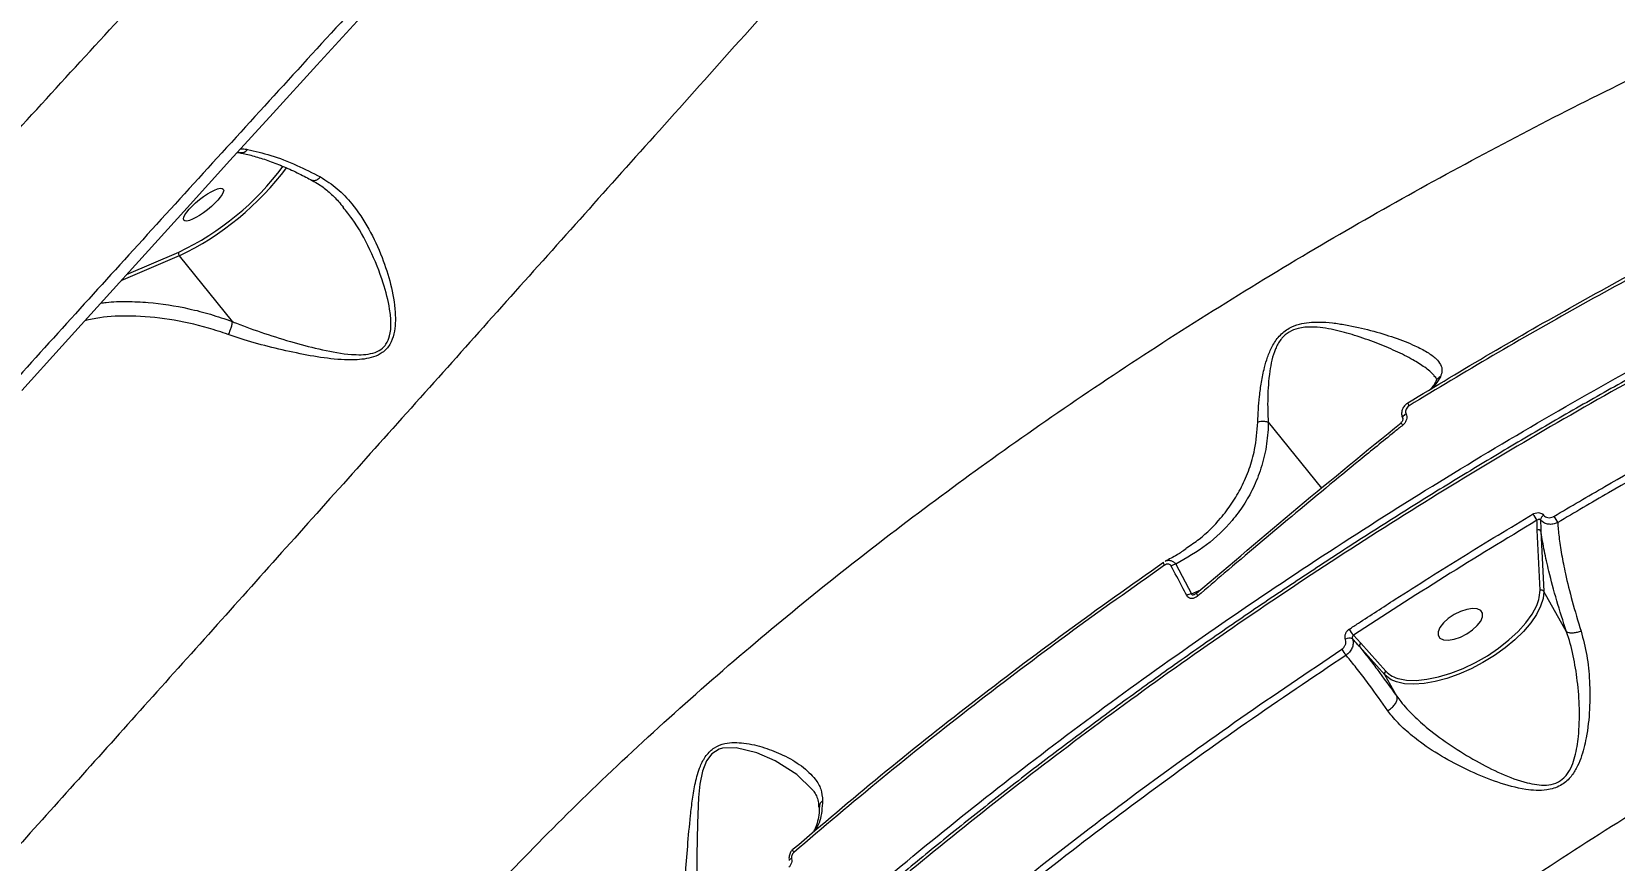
# Model space of a CAD drawing. Header units: millimetres. Extents: x -6523 to 7556, y -5559 to 6101.
# Drawn here: x -1789.3 to -1503.2, y 2899.7 to 3049.6 of the extents above; entities that cross this region are included whole.
import ezdxf

# ---------------------------------------------------------------- set-up
doc = ezdxf.new("R2010")
doc.units = ezdxf.units.MM
for name, color, linetype in [('DIKOM_ОБЪЕКТ', 7, 'Continuous'), ('DIKOM_РАЗМЕР_ЗОНА', 7, 'Continuous'), ('DIKOM_РАЗМЕР_ОБЪЕКТА', 7, 'Continuous')]:
    doc.layers.add(name, color=color, linetype=linetype)
doc.styles.add('style1', font='arial.ttf', dxfattribs={"width": 0.8})
doc.dimstyles.new('1-50', dxfattribs={"dimtxt": 300, "dimasz": 200, "dimexe": 100, "dimexo": 0, "dimgap": 100, "dimtad": 1, "dimtxsty": 'style1', "dimcen": 200, "dimclrd": 7, "dimclre": 7, "dimclrt": 7, "dimadec": 1, "dimazin": 2, "dimtfac": 1, "dimtmove": 0, "dimatfit": 2, "dimfxl": 0, "dimlwd": 25, "dimlwe": 18, "dimarcsym": 0})

# ---------------------------------------------------------------- blocks, each defined once
blk = doc.blocks.new('*D10')
at = {"layer": 'Defpoints', "color": 0, "transparency": 16777216}
for p in [(-1823.23, 4314.24), (3842.01, -3170.82), (6537.88, -3170.82)]:
    blk.add_point(p, dxfattribs=at)
at = {"layer": 'DIKOM_РАЗМЕР_ОБЪЕКТА', "color": 7, "lineweight": 18, "transparency": 16777216}
for p, q in [((-1823.23, 4314.24), (6637.88, 4314.24)), ((3842.01, -3170.82), (6637.88, -3170.82))]:
    blk.add_line(p, q, dxfattribs=at)
at = {"layer": 'DIKOM_РАЗМЕР_ОБЪЕКТА', "color": 7, "lineweight": 25, "transparency": 16777216}
blk.add_line((6537.88, 3914.24), (6537.88, -2770.82), dxfattribs=at)
at = {"layer": 'DIKOM_РАЗМЕР_ОБЪЕКТА', "color": 7, "transparency": 16777216}
for points in [[(6471.22, 3914.24), (6604.55, 3914.24), (6537.88, 4314.24)], [(6471.22, -2770.82), (6604.55, -2770.82), (6537.88, -3170.82)]]:
    blk.add_solid(points, dxfattribs=at)
at = {"layer": 'DIKOM_РАЗМЕР_ОБЪЕКТА', "color": 7, "transparency": 16777216, "insert": (6304.71, 207.11), "char_height": 300, "attachment_point": 5, "rotation": 90, "style": 'style1'}
blk.add_mtext('7500', dxfattribs=at)
blk = doc.blocks.new('*D13')
at = {"layer": 'Defpoints', "color": 0, "transparency": 16777216}
for p in [(-2358.18, 6101.03), (4341.71, -4605.15), (7455.88, -4605.15)]:
    blk.add_point(p, dxfattribs=at)
at = {"layer": 'DIKOM_РАЗМЕР_ЗОНА', "color": 7, "lineweight": 18, "transparency": 16777216}
for p, q in [((-2358.18, 6101.03), (7555.88, 6101.03)), ((4341.71, -4605.15), (7555.88, -4605.15))]:
    blk.add_line(p, q, dxfattribs=at)
at = {"layer": 'DIKOM_РАЗМЕР_ЗОНА', "color": 7, "lineweight": 25, "transparency": 16777216}
blk.add_line((7455.88, 5701.03), (7455.88, -4205.15), dxfattribs=at)
at = {"layer": 'DIKOM_РАЗМЕР_ЗОНА', "color": 7, "transparency": 16777216}
for points in [[(7389.22, 5701.03), (7522.55, 5701.03), (7455.88, 6101.03)], [(7389.22, -4205.15), (7522.55, -4205.15), (7455.88, -4605.15)]]:
    blk.add_solid(points, dxfattribs=at)
at = {"layer": 'DIKOM_РАЗМЕР_ЗОНА', "color": 7, "transparency": 16777216, "insert": (7222.71, 375.61), "char_height": 300, "attachment_point": 5, "rotation": 90, "style": 'style1'}
blk.add_mtext('10700', dxfattribs=at)

msp = doc.modelspace()

# ---------------------------------------------------------------- linework, layer by layer
at = {"layer": 'DIKOM_ОБЪЕКТ', "color": 7, "linetype": 'Continuous', "lineweight": 15}
for p, q in [((-1751.667, 3027.676), (-1751.709, 3027.683)), ((-1772.152, 3005.625), (-1762.704, 3009.695)), ((-1762.633, 3009.021), (-1773.197, 3004.471)), ((-1762.633, 3009.021), (-1753.084, 2997.16)), ((-1565.803, 2978.952), (-1556.185, 2967.005)), ((-1516.678, 2948.548), (-1517.172, 2959.445)), ((-1516.504, 2959.253), (-1516.01, 2948.355)), ((-1580.711, 2956.123), (-1580.599, 2956.201)), ((-1582.492, 2953.265), (-1579.682, 2947.917)), ((-1579.682, 2947.917), (-1577.994, 2948.645)), ((-1511.893, 2941.053), (-1516.01, 2948.355)), ((-1550.385, 2940.414), (-1549.055, 2938.967)), ((-1544.756, 2933.258), (-1549.259, 2938.316)), ((-1549.055, 2938.967), (-1544.552, 2933.908)), ((-1542.578, 2929.394), (-1544.756, 2933.258))]:
    msp.add_line(p, q, dxfattribs=at)
at = {"layer": 'DIKOM_ОБЪЕКТ', "color": 7, "linetype": 'Continuous', "lineweight": 15, "flags": 128}
for points in [[(-1791.095, 2984.645), (-1783.776, 2992.763), (-1776.347, 3000.988), (-1768.814, 3009.312), (-1761.183, 3017.729), (-1753.46, 3026.232), (-1745.652, 3034.813), (-1737.766, 3043.466), (-1729.808, 3052.183)], [(-1540.345, 2981.918), (-1540.41, 2982.036), (-1540.468, 2982.142), (-1540.515, 2982.235), (-1540.552, 2982.313), (-1540.577, 2982.372), (-1540.59, 2982.413), (-1540.59, 2982.433), (-1540.578, 2982.433)], [(-1540.886, 2980.425), (-1541.089, 2980.305), (-1541.263, 2980.173), (-1541.4, 2980.035), (-1541.49, 2979.901), (-1541.529, 2979.778), (-1541.514, 2979.672), (-1541.512, 2979.669)], [(-1584.538, 2953.074), (-1584.603, 2953.192), (-1584.658, 2953.3), (-1584.7, 2953.397), (-1584.729, 2953.48), (-1584.745, 2953.546), (-1584.747, 2953.596), (-1584.734, 2953.626), (-1584.708, 2953.637)], [(-1578.518, 2947.543), (-1578.602, 2947.657), (-1578.673, 2947.76), (-1578.728, 2947.849), (-1578.767, 2947.922), (-1578.788, 2947.976), (-1578.79, 2948.01), (-1578.784, 2948.018)], [(-1578.784, 2948.018), (-1578.774, 2948.022), (-1578.74, 2948.013)], [(-1516.01, 2948.355), (-1516.129, 2947.062), (-1516.568, 2945.661), (-1517.316, 2944.179), (-1518.358, 2942.652), (-1519.671, 2941.11), (-1521.227, 2939.588), (-1522.992, 2938.119), (-1524.927, 2936.734), (-1526.991, 2935.464), (-1529.139, 2934.336), (-1531.324, 2933.374), (-1533.499, 2932.6), (-1535.617, 2932.03), (-1537.631, 2931.677), (-1539.499, 2931.548), (-1541.179, 2931.646), (-1542.635, 2931.969), (-1543.579, 2932.364)], [(-1542.047, 2932.531), (-1540.826, 2932.316), (-1539.066, 2932.261), (-1537.113, 2932.451), (-1535.014, 2932.881), (-1532.82, 2933.541), (-1530.584, 2934.416), (-1528.36, 2935.483), (-1526.201, 2936.718), (-1524.161, 2938.09), (-1522.287, 2939.565), (-1520.626, 2941.11), (-1519.217, 2942.686), (-1518.094, 2944.255), (-1517.285, 2945.779), (-1516.892, 2946.884)], [(-1516.892, 2946.884), (-1516.809, 2947.221), (-1516.678, 2948.548)], [(-1534.139, 2939.62), (-1533.268, 2939.552), (-1532.22, 2939.716), (-1531.079, 2940.096), (-1529.937, 2940.664), (-1528.889, 2941.372), (-1528.017, 2942.164), (-1527.393, 2942.975), (-1527.067, 2943.74), (-1527.067, 2944.396), (-1527.391, 2944.891), (-1528.013, 2945.185), (-1528.884, 2945.253), (-1529.932, 2945.09), (-1531.073, 2944.709), (-1532.214, 2944.141), (-1533.263, 2943.433), (-1534.135, 2942.641), (-1534.759, 2941.83), (-1535.084, 2941.065), (-1535.085, 2940.408), (-1534.761, 2939.914), (-1534.139, 2939.62)], [(-1543.579, 2932.364), (-1543.836, 2932.51), (-1544.756, 2933.258)], [(-1648.246, 2912.534), (-1651.006, 2915.225), (-1654.94, 2917.703), (-1658.253, 2919.188), (-1661.948, 2920.087), (-1664.446, 2919.998), (-1665.038, 2919.819), (-1666.399, 2918.97), (-1667.352, 2917.691), (-1668.069, 2915.821), (-1668.538, 2913.468), (-1668.779, 2911.102), (-1668.984, 2906.434), (-1669.057, 2900.569), (-1669.062, 2895.167), (-1669.058, 2892.788), (-1669.057, 2892.785), (-1669.057, 2892.785)], [(-1651.573, 2901.131), (-1651.637, 2901.249), (-1651.687, 2901.36), (-1651.721, 2901.464), (-1651.739, 2901.556), (-1651.741, 2901.635), (-1651.726, 2901.699), (-1651.695, 2901.746), (-1651.648, 2901.775)], [(-1651.941, 2900.023), (-1652.088, 2899.968), (-1652.21, 2899.91), (-1652.303, 2899.852), (-1652.362, 2899.795), (-1652.387, 2899.741), (-1652.387, 2899.718)]]:
    msp.add_lwpolyline(points, dxfattribs=at)
at = {"layer": 'DIKOM_ОБЪЕКТ', "color": 7, "linetype": 'Continuous', "lineweight": 15}
for centre, radius, start, end in [((-1751.49, 3029.192), 1.526, 263.31926, 321.73314), ((-1784.291, 3055.123), 50.295, 295.41637, 323.5233), ((-1785.168, 3056.207), 52.291, 295.52822, 323.36848), ((-1762.206, 3009.407), 0.576, 149.93565, 222.06496), ((-1535.924, 2983.102), 7.278, 215.77571, 220.17479), ((-1504.988, 2969.551), 14.82, 209.10987, 214.30596), ((-1515.368, 2961.075), 1.25, 122.34742, 170.81896), ((-1498.346, 2970.783), 18.138, 209.2515, 213.40415), ((-1516.949, 2958.964), 0.53, 32.95099, 114.82616), ((-1582.205, 2951.269), 2.017, 98.17872, 124.26207), ((-1579.438, 2945.951), 1.982, 97.07711, 123.71984), ((-1516.456, 2948.065), 0.531, 33.01269, 114.76719), ((-1546.363, 2944.132), 5.478, 208.62246, 222.7482), ((-1551.131, 2938.627), 1.288, 65.32445, 123.48008), ((-1548.809, 2938.532), 0.499, 119.49752, 205.66541), ((-1547.712, 2940.525), 5.479, 208.83446, 222.63475), ((-1544.305, 2933.474), 0.499, 119.52012, 205.65237), ((-1540.881, 2937.616), 5.217, 225.28742, 257.08314)]:
    msp.add_arc(centre, radius, start, end, dxfattribs=at)
msp.add_ellipse((-1758.247, 3018.272), major_axis=(-3.571, -2.821), ratio=0.2569301, dxfattribs=at)
for points, knots in [([(-2029.461, 2760.208), (-2029.477, 2760.21), (-2029.691, 2760.226), (-2029.53, 2760.876), (-2028.906, 2762.24), (-2027.556, 2764.389), (-2025.58, 2767.211), (-2022.979, 2770.694), (-2019.782, 2774.806), (-2016.014, 2779.515), (-2011.657, 2784.85), (-2006.668, 2790.859), (-2001.032, 2797.561), (-1994.742, 2804.961), (-1987.866, 2812.98), (-1980.489, 2821.52), (-1972.636, 2830.553), (-1964.342, 2840.042), (-1955.548, 2850.052), (-1946.182, 2860.668), (-1936.237, 2871.894), (-1925.716, 2883.724), (-1914.738, 2896.028), (-1903.435, 2908.653), (-1891.839, 2921.569), (-1879.981, 2934.738), (-1867.771, 2948.266), (-1855.111, 2962.258), (-1842.005, 2976.709), (-1828.467, 2991.604), (-1814.649, 3006.775), (-1800.712, 3022.046), (-1786.683, 3037.388), (-1772.592, 3052.769), (-1758.333, 3068.306), (-1743.794, 3084.119), (-1728.993, 3100.191), (-1713.949, 3116.499), (-1698.834, 3132.857), (-1683.056, 3149.907), (-1666.634, 3167.622), (-1649.606, 3185.957), (-1632.516, 3204.326), (-1615.405, 3222.682), (-1598.317, 3240.976), (-1582.273, 3258.117), (-1567.278, 3274.105), (-1553.314, 3288.965), (-1539.56, 3303.574), (-1525.913, 3318.039), (-1512.403, 3332.329), (-1499.057, 3346.412), (-1486.033, 3360.124), (-1473.483, 3373.301), (-1461.418, 3385.935), (-1449.839, 3398.025), (-1438.646, 3409.677), (-1427.758, 3420.974), (-1417.208, 3431.88), (-1407.025, 3442.367), (-1397.328, 3452.308), (-1388.222, 3461.599), (-1379.708, 3470.239), (-1371.78, 3478.237), (-1364.374, 3485.655), (-1357.442, 3492.545), (-1351.016, 3498.87), (-1345.12, 3504.603), (-1339.826, 3509.673), (-1335.188, 3514.027), (-1331.198, 3517.675), (-1327.839, 3520.64), (-1325.081, 3522.948), (-1322.899, 3524.624), (-1321.38, 3525.575), (-1320.561, 3525.914), (-1320.467, 3525.697), (-1320.443, 3525.641)], [0, 0, 0, 0, 0.0010255, 0.0142645, 0.0278834, 0.0415148, 0.0551464, 0.0687653, 0.0820246, 0.0952954, 0.1085662, 0.1218254, 0.1354712, 0.1491295, 0.1627878, 0.1764335, 0.189694, 0.202966, 0.2162378, 0.2294983, 0.2431444, 0.2568029, 0.2704616, 0.2841076, 0.2973508, 0.3106056, 0.3238602, 0.3371034, 0.3507303, 0.3643696, 0.3780089, 0.3916357, 0.4048802, 0.4181361, 0.4313919, 0.4446363, 0.4582653, 0.4719068, 0.4855483, 0.4991774, 0.5144981, 0.5298275, 0.5451481, 0.5607997, 0.5764606, 0.5921121, 0.6053739, 0.6186471, 0.6319203, 0.645182, 0.6588291, 0.6724888, 0.6861485, 0.6997956, 0.7130346, 0.7262851, 0.7395355, 0.7527745, 0.7663967, 0.7800314, 0.7936661, 0.8072883, 0.820549, 0.8338212, 0.8470934, 0.8603541, 0.874002, 0.8876624, 0.9013228, 0.9149708, 0.9282269, 0.9414946, 0.9547622, 0.9680182, 0.9816615, 0.9953172, 1, 1, 1, 1]), ([(-1319.981, 3475.163), (-1319.296, 3476.228), (-1317.924, 3478.359), (-1316.964, 3480.321), (-1316.683, 3481.493), (-1317.004, 3481.961), (-1317.894, 3481.812), (-1319.378, 3481.029), (-1321.479, 3479.584), (-1324.207, 3477.465), (-1327.533, 3474.693), (-1331.414, 3471.307), (-1335.828, 3467.329), (-1340.744, 3462.79), (-1346.196, 3457.662), (-1352.233, 3451.897), (-1358.867, 3445.479), (-1366.102, 3438.402), (-1373.858, 3430.746), (-1382.038, 3422.606), (-1390.614, 3414.012), (-1399.554, 3404.997), (-1408.926, 3395.495), (-1418.807, 3385.426), (-1429.198, 3374.787), (-1440.096, 3363.582), (-1451.377, 3351.936), (-1462.916, 3339.98), (-1474.686, 3327.74), (-1486.659, 3315.25), (-1498.916, 3302.425), (-1511.553, 3289.162), (-1524.563, 3275.469), (-1537.933, 3261.359), (-1551.509, 3246.993), (-1565.826, 3231.804), (-1580.885, 3215.784), (-1596.674, 3198.94), (-1612.705, 3181.795), (-1628.941, 3164.38), (-1645.347, 3146.739), (-1660.925, 3129.941), (-1675.64, 3114.036), (-1689.477, 3099.046), (-1703.247, 3084.093), (-1717.057, 3069.065), (-1730.88, 3053.985), (-1744.694, 3038.879), (-1758.337, 3023.924), (-1771.653, 3009.289), (-1784.628, 2994.992), (-1797.252, 2981.046), (-1809.625, 2967.34), (-1821.838, 2953.774), (-1833.862, 2940.377), (-1845.67, 2927.178), (-1857.124, 2914.332), (-1868.1, 2901.978), (-1878.591, 2890.126), (-1888.596, 2878.777), (-1898.193, 2867.845), (-1907.449, 2857.251), (-1916.333, 2847.029), (-1924.819, 2837.208), (-1932.807, 2827.905), (-1940.205, 2819.224), (-1947.017, 2811.164), (-1953.253, 2803.716), (-1958.968, 2796.815), (-1964.199, 2790.416), (-1968.916, 2784.55), (-1973.097, 2779.243), (-1976.691, 2774.56), (-1979.659, 2770.55), (-1982.014, 2767.205), (-1983.772, 2764.504), (-1984.956, 2762.419), (-1985.566, 2760.942), (-1985.578, 2760.102), (-1984.982, 2759.91), (-1983.789, 2760.364), (-1982.204, 2761.34), (-1980.478, 2762.568), (-1979.297, 2763.486), (-1978.707, 2763.945)], [0, 0, 0, 0, 0.0144651, 0.0289647, 0.0408965, 0.0528384, 0.0647801, 0.0767114, 0.0889895, 0.101279, 0.1135686, 0.1258468, 0.1377794, 0.1497223, 0.1616651, 0.1735976, 0.1858779, 0.1981695, 0.2104611, 0.2227414, 0.2346549, 0.2465787, 0.2585025, 0.2704161, 0.2826744, 0.2949438, 0.3072133, 0.3194716, 0.3314056, 0.34335, 0.3552943, 0.3672283, 0.379509, 0.391801, 0.4040931, 0.4163737, 0.4301595, 0.4439534, 0.4577392, 0.4718227, 0.4859147, 0.4999982, 0.5119157, 0.5238436, 0.5357714, 0.547689, 0.5599529, 0.5722281, 0.5845031, 0.596767, 0.6086844, 0.6206121, 0.6325398, 0.6444571, 0.6567197, 0.6689934, 0.6812672, 0.6935298, 0.7054627, 0.7174058, 0.729349, 0.7412819, 0.7535612, 0.7658519, 0.7781425, 0.7904218, 0.802353, 0.8142946, 0.8262362, 0.8381674, 0.8504463, 0.8627365, 0.8750267, 0.8873057, 0.8992219, 0.9111486, 0.9230751, 0.9349913, 0.9472528, 0.9595253, 0.9717982, 0.9840602, 0.9920273, 1, 1, 1, 1]), ([(-1558.8, 3454.496), (-1560.162, 3453.097), (-1563.595, 3449.572), (-1569.243, 3443.754), (-1575.701, 3437.086), (-1582.28, 3430.278), (-1588.979, 3423.329), (-1595.816, 3416.223), (-1602.766, 3408.983), (-1609.834, 3401.606), (-1616.989, 3394.122), (-1624.237, 3386.527), (-1631.576, 3378.823), (-1639.036, 3370.978), (-1646.601, 3363.008), (-1654.255, 3354.931), (-1661.981, 3346.765), (-1669.759, 3338.53), (-1677.572, 3330.245), (-1685.405, 3321.926), (-1693.274, 3313.554), (-1701.202, 3305.107), (-1709.2, 3296.574), (-1717.25, 3287.972), (-1725.336, 3279.318), (-1733.442, 3270.631), (-1741.565, 3261.912), (-1749.702, 3253.166), (-1757.852, 3244.393), (-1765.989, 3235.621), (-1774.096, 3226.869), (-1782.195, 3218.115), (-1790.291, 3209.349), (-1798.381, 3200.579), (-1806.434, 3191.835), (-1814.453, 3183.116), (-1822.436, 3174.424), (-1830.383, 3165.757), (-1838.294, 3157.117), (-1846.169, 3148.503), (-1853.996, 3139.928), (-1861.761, 3131.409), (-1869.442, 3122.968), (-1877.031, 3114.615), (-1884.522, 3106.356), (-1891.918, 3098.188), (-1899.222, 3090.108), (-1906.435, 3082.115), (-1913.559, 3074.206), (-1920.596, 3066.379), (-1927.55, 3058.631), (-1934.374, 3051.011), (-1941.062, 3043.528), (-1947.614, 3036.182), (-1954.063, 3028.936), (-1960.403, 3021.795), (-1966.615, 3014.783), (-1972.441, 3008.191), (-1976.121, 3004.015), (-1977.832, 3002.072)], [0, 0, 0, 0, 0.0117191, 0.0295367, 0.0472441, 0.0647982, 0.0825144, 0.1002107, 0.1179065, 0.1356168, 0.1533719, 0.1709246, 0.1885782, 0.2063073, 0.2240863, 0.2418891, 0.2596855, 0.2774429, 0.2951346, 0.3127348, 0.3302268, 0.347812, 0.3654954, 0.3831734, 0.4008622, 0.4185808, 0.4362288, 0.4539005, 0.4716208, 0.4893056, 0.5068769, 0.5244236, 0.5421108, 0.5597635, 0.5773949, 0.5950183, 0.6126468, 0.6302897, 0.64796, 0.665671, 0.6834347, 0.7011789, 0.7189037, 0.7365698, 0.7541962, 0.7718012, 0.7894035, 0.8070188, 0.8246623, 0.8423531, 0.8601097, 0.8779526, 0.8955448, 0.9131993, 0.9309441, 0.9487536, 0.966602, 0.9844629, 1, 1, 1, 1]), ([(-1477.642, 3441.791), (-1481.382, 3437.972), (-1488.867, 3430.331), (-1500.587, 3418.305), (-1512.641, 3405.896), (-1525.16, 3392.961), (-1538.131, 3379.513), (-1551.544, 3365.56), (-1565.244, 3351.261), (-1579.073, 3336.782), (-1593, 3322.154), (-1606.997, 3307.408), (-1621.169, 3292.433), (-1635.626, 3277.112), (-1650.352, 3261.459), (-1665.327, 3245.493), (-1680.381, 3229.396), (-1695.343, 3213.349), (-1710.19, 3197.379), (-1724.9, 3181.511), (-1739.58, 3165.628), (-1754.344, 3149.611), (-1769.166, 3133.481), (-1784.021, 3117.267), (-1798.738, 3101.156), (-1813.144, 3085.338), (-1827.22, 3069.835), (-1840.956, 3054.661), (-1854.465, 3039.694), (-1867.848, 3024.82), (-1881.075, 3010.073), (-1894.118, 2995.483), (-1906.826, 2981.221), (-1919.855, 2966.548), (-1933.093, 2951.579), (-1946.484, 2936.376), (-1954.913, 2926.75), (-1959.126, 2921.938)], [0, 0, 0, 0, 0.0277156, 0.0554554, 0.0831952, 0.110911, 0.139432, 0.167979, 0.1965262, 0.2250472, 0.2527589, 0.2804948, 0.3082303, 0.3359422, 0.3644571, 0.3929981, 0.4215388, 0.4500536, 0.4777909, 0.5055521, 0.5333136, 0.5610508, 0.5895954, 0.618166, 0.6467368, 0.6752814, 0.70299, 0.7307224, 0.7584546, 0.7861633, 0.8146751, 0.843213, 0.8717511, 0.900263, 0.9335019, 0.9667612, 1, 1, 1, 1]), ([(-1539.432, 3182.978), (-1543.532, 3178.484), (-1551.733, 3169.497), (-1564.287, 3155.689), (-1577.002, 3141.669), (-1590.316, 3126.95), (-1604.167, 3111.6), (-1618.519, 3095.659), (-1633.017, 3079.524), (-1647.615, 3063.248), (-1662.268, 3046.89), (-1676.502, 3030.982), (-1690.28, 3015.574), (-1703.578, 3000.697), (-1716.767, 2985.944), (-1729.794, 2971.374), (-1742.613, 2957.045), (-1755.207, 2942.977), (-1767.514, 2929.241), (-1779.535, 2915.837), (-1791.071, 2902.984), (-1801.851, 2890.981), (-1811.824, 2879.881), (-1821.001, 2869.663), (-1829.65, 2860.028), (-1837.715, 2851.031), (-1845.153, 2842.712), (-1851.762, 2835.294), (-1857.553, 2828.759), (-1862.553, 2823.076), (-1866.883, 2818.105), (-1870.482, 2813.906), (-1873.395, 2810.433), (-1874.671, 2808.824), (-1875.309, 2808.019)], [0, 0, 0, 0, 0.0283335, 0.056667, 0.0852827, 0.1138982, 0.1455323, 0.1771905, 0.208824, 0.2413901, 0.273983, 0.3065487, 0.3371872, 0.3678491, 0.3984873, 0.4300097, 0.461558, 0.4930802, 0.525743, 0.5584055, 0.5915374, 0.6246692, 0.6557871, 0.6869295, 0.7180479, 0.7500731, 0.7821241, 0.8141496, 0.8447049, 0.8752823, 0.9058377, 0.9372172, 0.9686204, 1, 1, 1, 1]), ([(-1124.353, 3075.64), (-1125.253, 3075.861), (-1128.437, 3076.644), (-1134.126, 3077.784), (-1141.396, 3079.058), (-1148.858, 3080.118), (-1156.478, 3080.976), (-1164.264, 3081.631), (-1172.215, 3082.083), (-1180.334, 3082.333), (-1188.624, 3082.383), (-1197.087, 3082.231), (-1205.724, 3081.878), (-1214.539, 3081.323), (-1223.536, 3080.566), (-1232.707, 3079.607), (-1242.019, 3078.45), (-1251.436, 3077.099), (-1260.931, 3075.557), (-1270.502, 3073.825), (-1280.152, 3071.903), (-1289.883, 3069.791), (-1299.7, 3067.489), (-1309.604, 3064.997), (-1319.598, 3062.312), (-1329.685, 3059.436), (-1339.869, 3056.366), (-1350.148, 3053.102), (-1360.495, 3049.653), (-1370.867, 3046.033), (-1381.228, 3042.254), (-1391.566, 3038.321), (-1401.885, 3034.233), (-1412.191, 3029.987), (-1422.486, 3025.584), (-1432.774, 3021.022), (-1443.056, 3016.3), (-1453.337, 3011.416), (-1463.619, 3006.369), (-1473.905, 3001.157), (-1484.173, 2995.792), (-1494.379, 2990.294), (-1504.485, 2984.684), (-1514.481, 2978.969), (-1524.373, 2973.145), (-1534.164, 2967.211), (-1543.854, 2961.168), (-1553.442, 2955.016), (-1562.93, 2948.755), (-1572.315, 2942.384), (-1581.599, 2935.904), (-1590.78, 2929.315), (-1599.85, 2922.623), (-1608.782, 2915.848), (-1617.549, 2909.01), (-1626.133, 2902.122), (-1634.532, 2895.187), (-1642.747, 2888.204), (-1650.778, 2881.173), (-1658.626, 2874.094), (-1666.291, 2866.968), (-1673.771, 2859.794), (-1681.067, 2852.573), (-1688.179, 2845.304), (-1695.102, 2837.993), (-1701.82, 2830.654), (-1708.312, 2823.313), (-1714.56, 2815.986), (-1720.561, 2808.679), (-1726.317, 2801.391), (-1731.826, 2794.123), (-1737.091, 2786.873), (-1742.11, 2779.642), (-1746.884, 2772.431), (-1751.412, 2765.24), (-1755.695, 2758.067), (-1759.722, 2750.918), (-1763.175, 2744.455), (-1765.167, 2740.402), (-1766.002, 2738.703)], [0, 0, 0, 0, 0.0052363, 0.0185062, 0.0317826, 0.0449891, 0.0581356, 0.0712368, 0.0843073, 0.0973621, 0.1104157, 0.1234801, 0.1365682, 0.1496946, 0.1628741, 0.1761215, 0.1894001, 0.2026256, 0.2157851, 0.228894, 0.2419673, 0.2550197, 0.2680664, 0.2811206, 0.2941939, 0.307301, 0.3204568, 0.3336763, 0.3469502, 0.3601995, 0.3733731, 0.3864919, 0.3995705, 0.412624, 0.4256673, 0.4387154, 0.4517783, 0.4648707, 0.4780075, 0.4912036, 0.5044676, 0.5177231, 0.5308932, 0.5440216, 0.5571192, 0.5701964, 0.583264, 0.5963326, 0.6094102, 0.6225066, 0.6356323, 0.648798, 0.6620138, 0.6752413, 0.6884296, 0.7015735, 0.7146838, 0.7277709, 0.7408454, 0.7539179, 0.7669975, 0.7800924, 0.7932134, 0.806371, 0.8195755, 0.8328118, 0.8460216, 0.8591822, 0.8723065, 0.8854051, 0.8984883, 0.9115663, 0.9246494, 0.937745, 0.9508633, 0.9640149, 0.9772098, 0.990448, 1, 1, 1, 1]), ([(-1123.883, 3075.305), (-1126.617, 3075.923), (-1133.983, 3077.586), (-1146.695, 3079.633), (-1162.173, 3081.238), (-1178.577, 3082.024), (-1195.872, 3081.97), (-1214.024, 3081.05), (-1232.632, 3079.287), (-1251.62, 3076.705), (-1270.909, 3073.349), (-1290.811, 3069.162), (-1311.284, 3064.126), (-1332.268, 3058.235), (-1353.302, 3051.62), (-1374.312, 3044.321), (-1395.226, 3036.391), (-1416.387, 3027.702), (-1437.728, 3018.251), (-1459.179, 3008.053), (-1480.02, 2997.458), (-1500.194, 2986.541), (-1519.665, 2975.377), (-1538.993, 2963.655), (-1558.11, 2951.388), (-1576.948, 2938.607), (-1595.345, 2925.41), (-1613.234, 2911.833), (-1630.558, 2897.915), (-1647.366, 2883.607), (-1663.574, 2868.944), (-1679.112, 2853.968), (-1693.636, 2839.009), (-1707.122, 2824.119), (-1719.565, 2809.346), (-1731.169, 2794.448), (-1741.86, 2779.473), (-1751.555, 2764.477), (-1759.615, 2750.655), (-1764.026, 2741.932), (-1765.977, 2738.075)], [0, 0, 0, 0, 0.01565149, 0.04216745, 0.06870383, 0.09521979, 0.12250599, 0.14981435, 0.17710056, 0.20361651, 0.23015288, 0.25666892, 0.2839551, 0.31126347, 0.33854965, 0.36506564, 0.39160203, 0.41811795, 0.44540407, 0.47271249, 0.49999873, 0.52556005, 0.55113959, 0.57670085, 0.60294945, 0.62921792, 0.65546669, 0.68198269, 0.7085191, 0.73503516, 0.76232143, 0.78962984, 0.81691613, 0.84343216, 0.8699686, 0.89648453, 0.92377086, 0.95107927, 0.97836552, 1, 1, 1, 1]), ([(-1786.74, 2710.037), (-1787.213, 2712.625), (-1788.263, 2718.374), (-1788.869, 2728.108), (-1788.643, 2739.166), (-1787.309, 2751.01), (-1784.888, 2763.342), (-1781.324, 2776.144), (-1776.6, 2789.378), (-1770.874, 2802.607), (-1764.225, 2815.772), (-1756.748, 2828.815), (-1748.246, 2842.094), (-1738.698, 2855.568), (-1728.11, 2869.194), (-1716.466, 2882.964), (-1703.759, 2896.825), (-1689.937, 2910.796), (-1675.18, 2924.663), (-1659.85, 2938.098), (-1644.123, 2951.011), (-1628.109, 2963.38), (-1611.369, 2975.562), (-1593.935, 2987.509), (-1575.855, 2999.178), (-1557.639, 3010.25), (-1539.367, 3020.714), (-1521.111, 3030.569), (-1502.472, 3040.046), (-1483.497, 3049.085), (-1464.241, 3057.702), (-1451.365, 3062.963), (-1444.929, 3065.593)], [0, 0, 0, 0, 0.0249861, 0.0554879, 0.0892072, 0.1229523, 0.156671, 0.1913838, 0.2261253, 0.2608375, 0.2934958, 0.3261787, 0.3588365, 0.392437, 0.4260647, 0.4596651, 0.4944807, 0.5292964, 0.5646123, 0.5999279, 0.6330972, 0.6662926, 0.6994622, 0.7335984, 0.7677621, 0.8018986, 0.8344682, 0.867061, 0.8996307, 0.9330788, 0.9665518, 1, 1, 1, 1]), ([(-1786.759, 2644.055), (-1787.054, 2645.89), (-1787.951, 2651.48), (-1788.169, 2661.405), (-1787.446, 2673.778), (-1785.462, 2686.653), (-1782.314, 2699.949), (-1777.998, 2713.613), (-1772.537, 2727.579), (-1765.936, 2741.808), (-1758.185, 2756.28), (-1749.318, 2770.966), (-1739.373, 2785.82), (-1728.398, 2800.771), (-1716.443, 2815.75), (-1703.536, 2830.71), (-1689.68, 2845.627), (-1674.917, 2860.475), (-1659.299, 2875.211), (-1642.903, 2889.764), (-1625.801, 2904.067), (-1608.043, 2918.073), (-1589.645, 2931.752), (-1570.649, 2945.089), (-1551.12, 2958.044), (-1531.15, 2970.558), (-1510.831, 2982.573), (-1491.184, 2993.509), (-1472.273, 3003.439), (-1454.15, 3012.441), (-1435.884, 3021.004), (-1417.557, 3029.089), (-1399.335, 3036.626), (-1381.262, 3043.597), (-1365.225, 3049.373), (-1355.22, 3052.694), (-1351.143, 3054.047)], [0, 0, 0, 0, 0.015189, 0.04629209, 0.07739534, 0.10859648, 0.13984761, 0.17109869, 0.20229995, 0.23340298, 0.26450578, 0.29570661, 0.32695741, 0.35820803, 0.38940887, 0.42051169, 0.45161472, 0.48281582, 0.51406679, 0.54531775, 0.57651864, 0.60762179, 0.63872484, 0.66992576, 0.70117676, 0.73242771, 0.76362877, 0.79473176, 0.82147836, 0.84836708, 0.87528754, 0.90220785, 0.92909657, 0.95547734, 0.98185811, 1, 1, 1, 1]), ([(-1752.09, 3027.731), (-1752.009, 3027.726), (-1751.879, 3027.718), (-1751.756, 3027.689), (-1751.711, 3027.679)], [0, 0, 0, 0, 0.6346702, 1, 1, 1, 1]), ([(-1751.679, 3027.631), (-1751.481, 3027.599), (-1750.577, 3027.453), (-1748.788, 3026.972), (-1746.327, 3026.181), (-1743.702, 3025.143), (-1741.123, 3023.983), (-1739.383, 3023.07), (-1738.596, 3022.656)], [0, 0, 0, 0, 0.0540385, 0.2470235, 0.4418675, 0.6384026, 0.8362352, 1, 1, 1, 1]), ([(-1751.5, 3028.381), (-1751.383, 3028.379), (-1750.986, 3028.373), (-1750.578, 3028.299), (-1750.291, 3028.247)], [0, 0, 0, 0, 0.2951485, 1, 1, 1, 1]), ([(-1750.291, 3028.247), (-1748.91, 3027.934), (-1746.119, 3027.303), (-1741.655, 3025.585), (-1738.554, 3024.013), (-1737.126, 3023.288)], [0, 0, 0, 0, 0.3460021, 0.6987447, 1, 1, 1, 1]), ([(-1737.126, 3023.288), (-1736.084, 3022.625), (-1733.998, 3021.298), (-1731.045, 3018.125), (-1728.258, 3013.968), (-1725.98, 3008.996), (-1724.313, 3003.916), (-1723.606, 2999.872), (-1723.531, 2996.838), (-1723.77, 2994.854), (-1724.456, 2992.941), (-1725.795, 2991.48), (-1727.475, 2990.695), (-1729.181, 2990.324), (-1731.95, 2990.128), (-1735.855, 2990.406), (-1740.881, 2991.3), (-1745.943, 2992.428), (-1750.308, 2993.629), (-1752.85, 2994.483), (-1753.81, 2994.806)], [0, 0, 0, 0, 0.0640652, 0.1282385, 0.2170712, 0.3060319, 0.3833456, 0.4604825, 0.4901585, 0.5197414, 0.5505461, 0.5816409, 0.6087113, 0.6342438, 0.6598508, 0.7316555, 0.8037011, 0.8790131, 0.9542793, 1, 1, 1, 1]), ([(-1738.615, 3022.66), (-1738.176, 3022.418), (-1737.099, 3021.822), (-1735.51, 3020.533), (-1734.06, 3019.149), (-1733.258, 3018.138), (-1732.97, 3017.776)], [0, 0, 0, 0, 0.2066965, 0.5078929, 0.8239371, 1, 1, 1, 1]), ([(-1738.563, 3022.72), (-1738.514, 3022.691), (-1738.355, 3022.598), (-1737.986, 3022.658), (-1737.568, 3022.872), (-1737.28, 3023.121), (-1737.154, 3023.258), (-1737.126, 3023.288)], [0, 0, 0, 0, 0.1332068, 0.4333903, 0.7335738, 0.9418466, 1, 1, 1, 1]), ([(-1753.081, 2997.152), (-1753.079, 2997.152), (-1752.815, 2997.044), (-1750.92, 2996.284), (-1747.214, 2994.948), (-1741.989, 2993.326), (-1736.73, 2991.969), (-1732.668, 2991.221), (-1729.754, 2991.111), (-1728.034, 2991.269), (-1726.507, 2991.786), (-1725.649, 2992.514), (-1724.998, 2993.395), (-1724.453, 2994.739), (-1724.305, 2996.924), (-1724.645, 3000.158), (-1725.817, 3004.684), (-1728.088, 3010.233), (-1730.591, 3014.819), (-1732.458, 3017.091), (-1733.002, 3017.754)], [0, 0, 0, 0, 0.0000682, 0.015384, 0.1096587, 0.2059695, 0.2965349, 0.3888602, 0.4194853, 0.450652, 0.4811362, 0.5062119, 0.5114578, 0.5415437, 0.5836451, 0.627695, 0.7144216, 0.8312244, 0.9507696, 1, 1, 1, 1]), ([(-1540.578, 2982.433), (-1535.589, 2985.445), (-1525.611, 2991.468), (-1510.361, 3000.166), (-1494.936, 3008.629), (-1484.517, 3014.011), (-1479.307, 3016.703)], [0, 0, 0, 0, 0.2491215, 0.4982422, 0.7491206, 1, 1, 1, 1]), ([(-1478.982, 3016.248), (-1484.163, 3013.571), (-1494.526, 3008.217), (-1509.939, 2999.763), (-1525.249, 2991.032), (-1535.313, 2984.956), (-1540.345, 2981.918)], [0, 0, 0, 0, 0.2491202, 0.4982422, 0.7491221, 1, 1, 1, 1]), ([(-1165.705, 3013.924), (-1170.641, 3014.136), (-1180.517, 3014.562), (-1196.137, 3014.253), (-1212.444, 3013.244), (-1229.475, 3011.437), (-1247.168, 3008.838), (-1265.14, 3005.498), (-1283.319, 3001.448), (-1301.636, 2996.731), (-1320.388, 2991.271), (-1339.527, 2985.054), (-1358.995, 2978.084), (-1378.367, 2970.511), (-1397.581, 2962.377), (-1416.575, 2953.731), (-1435.656, 2944.434), (-1454.757, 2934.491), (-1473.812, 2923.921), (-1492.414, 2912.95), (-1510.507, 2901.624), (-1528.051, 2889.995), (-1545.321, 2877.88), (-1562.243, 2865.3), (-1578.75, 2852.289), (-1594.492, 2839.119), (-1609.432, 2825.839), (-1623.552, 2812.497), (-1637.067, 2798.886), (-1649.903, 2785.044), (-1662.004, 2771.012), (-1672.308, 2758.071), (-1681.08, 2746.252), (-1685.907, 2739.141), (-1688.322, 2735.582)], [0, 0, 0, 0, 0.03117845, 0.06238094, 0.09355934, 0.12564419, 0.15775516, 0.18983996, 0.22102022, 0.25222433, 0.2834046, 0.31548978, 0.34760094, 0.3796861, 0.41088899, 0.44211592, 0.47331884, 0.50542571, 0.53755851, 0.5696654, 0.60091961, 0.63219793, 0.66345211, 0.69560995, 0.72779404, 0.75995185, 0.79128419, 0.82264055, 0.85397301, 0.886209, 0.91847094, 0.95070734, 0.9753305, 1, 1, 1, 1]), ([(-1514.172, 2961.919), (-1511.101, 2963.724), (-1502.119, 2969.003), (-1487.036, 2977.462), (-1468.826, 2987.155), (-1450.396, 2996.463), (-1437.979, 3002.285), (-1431.77, 3005.196)], [0, 0, 0, 0, 0.1144544, 0.3347647, 0.5550752, 0.777538, 1, 1, 1, 1]), ([(-1431.272, 3003.975), (-1437.407, 3001.099), (-1449.677, 2995.347), (-1468.007, 2986.098), (-1486.238, 2976.401), (-1501.405, 2967.898), (-1510.425, 2962.598), (-1513.488, 2960.797)], [0, 0, 0, 0, 0.22031013, 0.44062145, 0.66308253, 0.88554452, 1, 1, 1, 1]), ([(-1753.81, 2994.806), (-1754.994, 2995.203), (-1758.551, 2996.395), (-1764.504, 2997.7), (-1771.083, 2998.239), (-1776.193, 2998.068), (-1778.8, 2997.489), (-1779.683, 2997.293)], [0, 0, 0, 0, 0.1295167, 0.3891347, 0.6551538, 0.8832785, 1, 1, 1, 1]), ([(-1776.804, 3000.482), (-1776.48, 3000.526), (-1774.976, 3000.732), (-1772.128, 3000.794), (-1767.196, 3000.605), (-1762.104, 2999.804), (-1756.995, 2998.502), (-1754.387, 2997.607), (-1753.084, 2997.16)], [0, 0, 0, 0, 0.0456087, 0.2116411, 0.3776682, 0.6846085, 0.8423062, 1, 1, 1, 1]), ([(-1753.081, 2997.152), (-1753.092, 2996.973), (-1753.116, 2996.615), (-1753.282, 2995.968), (-1753.503, 2995.383), (-1753.692, 2995.005), (-1753.79, 2994.841), (-1753.81, 2994.806)], [0, 0, 0, 0, 0.2525649, 0.5050384, 0.7575456, 0.9487236, 1, 1, 1, 1]), ([(-1753.084, 2997.16), (-1753.083, 2997.159), (-1753.082, 2997.157), (-1753.081, 2997.154), (-1753.081, 2997.153), (-1753.081, 2997.152)], [0, 0, 0, 0, 0.4606094, 0.826438, 1, 1, 1, 1]), ([(-1567.706, 2978.957), (-1567.629, 2980.468), (-1567.513, 2982.759), (-1567.06, 2986.149), (-1566.581, 2988.548), (-1565.948, 2990.734), (-1565.137, 2992.684), (-1563.902, 2994.571), (-1562.14, 2995.985), (-1560.228, 2996.706), (-1558.411, 2997.006), (-1556.398, 2997.075), (-1554.185, 2996.922), (-1551, 2996.441), (-1547.162, 2995.557), (-1542.903, 2994.253), (-1539.506, 2992.923), (-1537.004, 2991.631), (-1535.454, 2990.5), (-1534.578, 2989.369), (-1534.283, 2988.304), (-1534.565, 2987.532), (-1534.697, 2987.171)], [0, 0, 0, 0, 0.0867815, 0.1315363, 0.1762549, 0.2078822, 0.240073, 0.2737005, 0.3076373, 0.3372205, 0.3648038, 0.3930665, 0.4333495, 0.4736754, 0.556365, 0.6423815, 0.7300151, 0.7923673, 0.8559819, 0.9051979, 0.9556704, 1, 1, 1, 1]), ([(-1535.707, 2987.166), (-1535.769, 2987.259), (-1536.155, 2987.846), (-1537.473, 2988.871), (-1539.75, 2990.319), (-1542.707, 2991.815), (-1546.25, 2993.314), (-1550.023, 2994.61), (-1553.893, 2995.731), (-1557.358, 2996.239), (-1560.158, 2996.06), (-1562.052, 2995.339), (-1563.034, 2994.495), (-1563.877, 2993.452), (-1564.585, 2992.126), (-1565.184, 2990.164), (-1565.708, 2987.159), (-1565.972, 2983.308), (-1565.884, 2980.337), (-1565.81, 2978.959), (-1565.81, 2978.958)], [0, 0, 0, 0, 0.0139531, 0.0874944, 0.1611311, 0.2491187, 0.3374487, 0.4255605, 0.5042793, 0.5825857, 0.6278022, 0.6583721, 0.6886961, 0.6935998, 0.7289456, 0.7678203, 0.8068376, 0.9032983, 0.9999219, 1, 1, 1, 1]), ([(-1534.697, 2987.171), (-1534.957, 2986.688), (-1535.418, 2985.83), (-1536.116, 2985.196), (-1536.42, 2984.919)], [0, 0, 0, 0, 0.5640303, 1, 1, 1, 1]), ([(-1535.677, 2987.177), (-1535.662, 2987.162), (-1535.493, 2986.986), (-1535.427, 2986.787), (-1535.404, 2986.66), (-1535.38, 2986.616), (-1535.475, 2986.421), (-1535.506, 2986.357)], [0, 0, 0, 0, 0.0271972, 0.3102931, 0.5960969, 0.8665602, 1, 1, 1, 1]), ([(-1534.697, 2987.171), (-1534.73, 2987.154), (-1534.834, 2987.099), (-1535.1, 2986.913), (-1535.358, 2986.673), (-1535.441, 2986.432), (-1535.457, 2986.385)], [0, 0, 0, 0, 0.099702, 0.3098301, 0.8662672, 1, 1, 1, 1]), ([(-1535.503, 2986.403), (-1535.622, 2986.142), (-1535.888, 2985.558), (-1536.275, 2985.12), (-1536.489, 2984.878)], [0, 0, 0, 0, 0.4476737, 1, 1, 1, 1]), ([(-1540.581, 2982.422), (-1540.75, 2982.305), (-1541.138, 2982.04), (-1541.553, 2981.38), (-1541.726, 2980.609), (-1541.678, 2979.996), (-1541.525, 2979.734), (-1541.493, 2979.68)], [0, 0, 0, 0, 0.1918491, 0.4382152, 0.7092598, 0.9391845, 1, 1, 1, 1]), ([(-1540.345, 2981.918), (-1540.396, 2981.883), (-1540.566, 2981.768), (-1540.791, 2981.499), (-1540.948, 2981.131), (-1540.993, 2980.756), (-1540.922, 2980.535), (-1540.886, 2980.425)], [0, 0, 0, 0, 0.1043631, 0.3453665, 0.5760036, 0.7877403, 1, 1, 1, 1]), ([(-1565.803, 2978.952), (-1565.804, 2978.864), (-1565.822, 2977.347), (-1566.089, 2974.479), (-1567.027, 2970.569), (-1568.432, 2967.051), (-1570.21, 2963.914), (-1572.862, 2960.371), (-1576.757, 2956.576), (-1580.58, 2954.369), (-1582.492, 2953.265)], [0, 0, 0, 0, 0.0075319, 0.1291246, 0.2511154, 0.37282, 0.4835499, 0.5942914, 0.7971153, 1, 1, 1, 1]), ([(-1580.599, 2956.201), (-1579.813, 2956.719), (-1577.478, 2958.257), (-1574.774, 2961.03), (-1572.298, 2964.246), (-1570.555, 2967.215), (-1569.178, 2970.455), (-1568.059, 2974.323), (-1567.834, 2977.276), (-1567.706, 2978.957)], [0, 0, 0, 0, 0.1032807, 0.3068673, 0.43477, 0.5626597, 0.6943604, 0.8260402, 1, 1, 1, 1]), ([(-1578.74, 2948.013), (-1572.667, 2953.193), (-1560.503, 2963.57), (-1548.045, 2973.734), (-1541.806, 2978.824)], [0, 0, 0, 0, 0.4991742, 1, 1, 1, 1]), ([(-1541.485, 2978.407), (-1542.003, 2977.988), (-1544.593, 2975.89), (-1551.313, 2970.413), (-1561.582, 2961.918), (-1571.319, 2953.71), (-1576.931, 2948.902), (-1578.518, 2947.543)], [0, 0, 0, 0, 0.041374, 0.2068725, 0.5381554, 0.8694371, 1, 1, 1, 1]), ([(-1567.706, 2978.957), (-1567.668, 2978.97), (-1567.483, 2979.035), (-1567.068, 2979.121), (-1566.438, 2979.135), (-1566.02, 2979.017), (-1565.81, 2978.958)], [0, 0, 0, 0, 0.0659042, 0.3172596, 0.6586261, 1, 1, 1, 1]), ([(-1565.81, 2978.958), (-1565.81, 2978.958), (-1565.808, 2978.957), (-1565.805, 2978.955), (-1565.804, 2978.953), (-1565.803, 2978.952)], [0, 0, 0, 0, 0.3114152, 0.705596, 1, 1, 1, 1]), ([(-1541.513, 2979.669), (-1541.512, 2979.667), (-1541.497, 2979.641), (-1541.473, 2979.531), (-1541.498, 2979.32), (-1541.607, 2979.085), (-1541.731, 2978.918), (-1541.82, 2978.858), (-1541.83, 2978.851)], [0, 0, 0, 0, 0.0226121, 0.242842, 0.4778164, 0.7193467, 0.9689041, 1, 1, 1, 1]), ([(-1540.886, 2980.425), (-1540.834, 2980.267), (-1540.73, 2979.95), (-1540.798, 2979.415), (-1541.024, 2978.863), (-1541.324, 2978.566), (-1541.485, 2978.407)], [0, 0, 0, 0, 0.2322686, 0.4639952, 0.7140701, 1, 1, 1, 1]), ([(-1551.171, 2941.508), (-1550.618, 2941.871), (-1547.855, 2943.686), (-1540.995, 2948.129), (-1530.504, 2954.759), (-1522.126, 2959.813), (-1517.935, 2962.342)], [0, 0, 0, 0, 0.0507677, 0.2538477, 0.6266955, 1, 1, 1, 1]), ([(-1517.229, 2961.199), (-1522.821, 2957.819), (-1534.017, 2951.052), (-1544.925, 2943.963), (-1550.385, 2940.414)], [0, 0, 0, 0, 0.49945082, 1, 1, 1, 1]), ([(-1517.935, 2962.342), (-1517.883, 2962.371), (-1517.677, 2962.486), (-1517.287, 2962.6), (-1516.797, 2962.594), (-1516.35, 2962.444), (-1516.141, 2962.235), (-1516.037, 2962.131)], [0, 0, 0, 0, 0.0825833, 0.32171933, 0.55130996, 0.77561095, 1, 1, 1, 1]), ([(-1516.602, 2961.275), (-1516.632, 2961.303), (-1516.666, 2961.336), (-1516.751, 2961.374), (-1516.859, 2961.39), (-1517.02, 2961.349), (-1517.145, 2961.275), (-1517.212, 2961.215), (-1517.229, 2961.199)], [0, 0, 0, 0, 0.17232952, 0.19872869, 0.41203941, 0.6483898, 0.90858052, 1, 1, 1, 1]), ([(-1517.172, 2959.445), (-1517.186, 2959.824), (-1517.208, 2960.408), (-1517.224, 2960.994), (-1517.229, 2961.199)], [0, 0, 0, 0, 0.6494872, 1, 1, 1, 1]), ([(-1516.602, 2961.275), (-1516.6, 2961.231), (-1516.573, 2960.564), (-1516.538, 2959.886), (-1516.504, 2959.253)], [0, 0, 0, 0, 0.0646548, 1, 1, 1, 1]), ([(-1513.488, 2960.797), (-1513.575, 2960.755), (-1513.912, 2960.593), (-1514.553, 2960.444), (-1515.357, 2960.49), (-1516.088, 2960.759), (-1516.43, 2961.103), (-1516.602, 2961.275)], [0, 0, 0, 0, 0.08121552, 0.31615259, 0.54458496, 0.7718282, 1, 1, 1, 1]), ([(-1516.037, 2962.131), (-1515.934, 2962.028), (-1515.727, 2961.821), (-1515.288, 2961.672), (-1514.806, 2961.667), (-1514.424, 2961.78), (-1514.224, 2961.891), (-1514.172, 2961.919)], [0, 0, 0, 0, 0.2256504, 0.4513611, 0.6801974, 0.9176168, 1, 1, 1, 1]), ([(-1513.488, 2960.797), (-1513.422, 2959.95), (-1513.284, 2958.194), (-1512.809, 2955.083), (-1512.043, 2951.242), (-1510.917, 2946.621), (-1509.813, 2942.973), (-1509.256, 2941.129)], [0, 0, 0, 0, 0.16653937, 0.34554631, 0.52675657, 0.76078091, 1, 1, 1, 1]), ([(-1511.893, 2941.053), (-1512.502, 2942.95), (-1513.732, 2946.789), (-1515.014, 2951.631), (-1515.922, 2955.706), (-1516.328, 2958.025), (-1516.491, 2959.16), (-1516.504, 2959.253)], [0, 0, 0, 0, 0.2754351, 0.5570807, 0.7678019, 0.9811438, 1, 1, 1, 1]), ([(-1580.642, 2956.052), (-1581.181, 2955.673), (-1582.37, 2954.838), (-1583.712, 2954.158), (-1584.445, 2953.787)], [0, 0, 0, 0, 0.4537377, 1, 1, 1, 1]), ([(-1651.648, 2901.775), (-1646.428, 2906.218), (-1635.988, 2915.103), (-1619.493, 2928.19), (-1602.457, 2941.092), (-1590.624, 2949.455), (-1584.708, 2953.637)], [0, 0, 0, 0, 0.2486154, 0.4972308, 0.7486142, 1, 1, 1, 1]), ([(-1584.538, 2953.074), (-1590.398, 2948.932), (-1602.118, 2940.648), (-1619.123, 2927.778), (-1635.713, 2914.627), (-1646.286, 2905.63), (-1651.573, 2901.131)], [0, 0, 0, 0, 0.2486171, 0.4972324, 0.7486165, 1, 1, 1, 1]), ([(-1583.341, 2952.936), (-1583.369, 2952.982), (-1583.442, 2953.099), (-1583.63, 2953.241), (-1583.903, 2953.305), (-1584.228, 2953.257), (-1584.428, 2953.139), (-1584.538, 2953.074)], [0, 0, 0, 0, 0.1207726, 0.3075989, 0.5229245, 0.7374504, 1, 1, 1, 1]), ([(-1584.437, 2953.773), (-1584.347, 2953.825), (-1584.076, 2953.979), (-1583.567, 2953.992), (-1583.014, 2953.806), (-1582.67, 2953.51), (-1582.523, 2953.307), (-1582.492, 2953.265)], [0, 0, 0, 0, 0.140043, 0.4174572, 0.6814732, 0.9338968, 1, 1, 1, 1]), ([(-1580.538, 2947.599), (-1580.814, 2948.133), (-1581.735, 2949.913), (-1582.679, 2951.691), (-1583.341, 2952.936)], [0, 0, 0, 0, 0.29964443, 1, 1, 1, 1]), ([(-1578.518, 2947.543), (-1578.725, 2947.394), (-1579.068, 2947.148), (-1579.625, 2947.039), (-1580.056, 2947.114), (-1580.369, 2947.326), (-1580.488, 2947.518), (-1580.538, 2947.599)], [0, 0, 0, 0, 0.30385785, 0.50235431, 0.70173831, 0.87328837, 1, 1, 1, 1]), ([(-1579.682, 2947.917), (-1579.677, 2947.886), (-1579.668, 2947.835), (-1579.615, 2947.779), (-1579.55, 2947.748), (-1579.464, 2947.735), (-1579.316, 2947.747), (-1579.176, 2947.782), (-1579.088, 2947.83), (-1579.069, 2947.841)], [0, 0, 0, 0, 0.1567566, 0.261345, 0.3448621, 0.4574621, 0.5954429, 0.9136359, 1, 1, 1, 1]), ([(-1578.788, 2948.022), (-1578.806, 2948.004), (-1578.888, 2947.926), (-1578.996, 2947.861), (-1579.068, 2947.836), (-1579.074, 2947.834)], [0, 0, 0, 0, 0.2110412, 0.9338627, 1, 1, 1, 1]), ([(-1551.841, 2939.701), (-1551.853, 2939.733), (-1551.913, 2939.91), (-1551.945, 2940.265), (-1551.83, 2940.746), (-1551.57, 2941.193), (-1551.304, 2941.403), (-1551.171, 2941.508)], [0, 0, 0, 0, 0.0535674, 0.2897542, 0.5263692, 0.7631008, 1, 1, 1, 1]), ([(-1509.256, 2941.129), (-1508.88, 2939.689), (-1508.128, 2936.808), (-1507.668, 2932.022), (-1507.633, 2927.015), (-1508.161, 2922.3), (-1509.043, 2918.722), (-1510.071, 2916.324), (-1511.214, 2914.569), (-1513.001, 2913.049), (-1515.226, 2912.391), (-1517.369, 2912.323), (-1520.352, 2912.651), (-1524.35, 2913.723), (-1529.237, 2915.747), (-1533.97, 2918.164), (-1537.969, 2920.744), (-1541.136, 2923.314), (-1543.043, 2925.265), (-1543.931, 2926.454), (-1544.175, 2926.78)], [0, 0, 0, 0, 0.0712984, 0.1426933, 0.2203411, 0.2979615, 0.3555875, 0.3853409, 0.41496, 0.4491136, 0.4886699, 0.5175509, 0.5465122, 0.6250134, 0.7037146, 0.7839248, 0.8640151, 0.921254, 0.9784147, 1, 1, 1, 1]), ([(-1542.575, 2929.389), (-1542.575, 2929.389), (-1542.342, 2929.06), (-1541.445, 2927.867), (-1539.605, 2925.866), (-1536.561, 2923.178), (-1532.773, 2920.394), (-1528.323, 2917.696), (-1523.767, 2915.33), (-1520.055, 2913.949), (-1517.281, 2913.363), (-1515.527, 2913.261), (-1514.175, 2913.515), (-1512.998, 2914.067), (-1512.332, 2914.614), (-1511.535, 2915.59), (-1510.887, 2916.771), (-1510.143, 2919.08), (-1509.61, 2922.56), (-1509.477, 2927.158), (-1509.852, 2932.069), (-1510.622, 2936.743), (-1511.393, 2939.658), (-1511.889, 2941.046), (-1511.889, 2941.047)], [0, 0, 0, 0, 0.0000312, 0.0215136, 0.0794125, 0.1373856, 0.2192779, 0.3012763, 0.380713, 0.4599376, 0.487844, 0.515644, 0.5434173, 0.5519124, 0.5769138, 0.5828551, 0.6109583, 0.6392489, 0.6964188, 0.7753344, 0.8542839, 0.9271568, 0.9999416, 1, 1, 1, 1]), ([(-1511.889, 2941.047), (-1511.89, 2941.047), (-1511.891, 2941.049), (-1511.892, 2941.051), (-1511.893, 2941.053)], [0, 0, 0, 0, 0.41372024, 1, 1, 1, 1]), ([(-1509.256, 2941.129), (-1509.302, 2941.113), (-1509.594, 2941.015), (-1510.166, 2940.871), (-1510.904, 2940.79), (-1511.537, 2940.838), (-1511.772, 2940.977), (-1511.889, 2941.047)], [0, 0, 0, 0, 0.0429007, 0.2679894, 0.5119889, 0.7559969, 1, 1, 1, 1]), ([(-1552.511, 2937.883), (-1552.379, 2937.989), (-1552.113, 2938.2), (-1551.853, 2938.648), (-1551.737, 2939.132), (-1551.769, 2939.49), (-1551.83, 2939.668), (-1551.841, 2939.701)], [0, 0, 0, 0, 0.23639, 0.4725724, 0.7091058, 0.9458704, 1, 1, 1, 1]), ([(-1550.593, 2939.797), (-1550.575, 2939.742), (-1550.477, 2939.45), (-1550.43, 2938.863), (-1550.632, 2938.069), (-1551.073, 2937.333), (-1551.519, 2936.987), (-1551.743, 2936.814)], [0, 0, 0, 0, 0.0542562, 0.2911046, 0.5276546, 0.7637722, 1, 1, 1, 1]), ([(-1550.385, 2940.414), (-1550.428, 2940.378), (-1550.513, 2940.305), (-1550.595, 2940.151), (-1550.63, 2939.987), (-1550.618, 2939.867), (-1550.597, 2939.808), (-1550.593, 2939.797)], [0, 0, 0, 0, 0.2373089, 0.474329, 0.7107808, 0.9465471, 1, 1, 1, 1]), ([(-1549.259, 2938.316), (-1549.367, 2938.439), (-1549.811, 2938.942), (-1550.257, 2939.429), (-1550.593, 2939.797)], [0, 0, 0, 0, 0.2435927, 1, 1, 1, 1]), ([(-1549.259, 2938.316), (-1548.765, 2937.696), (-1547.774, 2936.452), (-1545.606, 2933.605), (-1543.785, 2931.073), (-1542.578, 2929.394)], [0, 0, 0, 0, 0.2503978, 0.5028594, 1, 1, 1, 1]), ([(-1622.037, 2886.568), (-1616.584, 2890.986), (-1605.678, 2899.823), (-1588.521, 2912.789), (-1570.85, 2925.539), (-1558.624, 2933.768), (-1552.511, 2937.883)], [0, 0, 0, 0, 0.2485976, 0.4971934, 0.7485967, 1, 1, 1, 1]), ([(-1551.743, 2936.814), (-1557.774, 2932.755), (-1569.838, 2924.636), (-1587.412, 2911.968), (-1604.606, 2898.987), (-1615.612, 2890.071), (-1621.115, 2885.613)], [0, 0, 0, 0, 0.2485974, 0.4971944, 0.7485961, 1, 1, 1, 1]), ([(-1544.175, 2926.78), (-1545.307, 2928.368), (-1547.172, 2930.982), (-1549.46, 2933.994), (-1550.842, 2935.735), (-1551.559, 2936.595), (-1551.743, 2936.814)], [0, 0, 0, 0, 0.3957878, 0.6516271, 0.9109922, 1, 1, 1, 1]), ([(-1544.175, 2926.78), (-1544.135, 2926.805), (-1543.963, 2926.912), (-1543.57, 2927.199), (-1543.06, 2927.697), (-1542.652, 2928.318), (-1542.456, 2928.922), (-1542.535, 2929.234), (-1542.575, 2929.389)], [0, 0, 0, 0, 0.035202, 0.1540489, 0.3655343, 0.5770219, 0.7885014, 1, 1, 1, 1]), ([(-1542.578, 2929.394), (-1542.577, 2929.393), (-1542.576, 2929.391), (-1542.575, 2929.39), (-1542.575, 2929.389)], [0, 0, 0, 0, 0.6689952, 1, 1, 1, 1]), ([(-1671.49, 2892.553), (-1671.379, 2894.026), (-1671.155, 2897.013), (-1670.747, 2902.226), (-1670.344, 2906.885), (-1669.893, 2910.765), (-1669.38, 2913.775), (-1668.642, 2916.499), (-1667.476, 2918.747), (-1665.898, 2920.23), (-1664.077, 2920.894), (-1662.277, 2921.062), (-1659.818, 2920.9), (-1656.781, 2920.151), (-1653.232, 2918.723), (-1650.011, 2916.828), (-1647.788, 2914.717), (-1646.542, 2912.606), (-1646.411, 2911.226), (-1646.345, 2910.527)], [0, 0, 0, 0, 0.0827062, 0.1677674, 0.2527912, 0.2965838, 0.3403144, 0.3851551, 0.4167745, 0.4486963, 0.4828677, 0.5140025, 0.5458429, 0.6199847, 0.6956323, 0.7852679, 0.8772521, 0.9378628, 1, 1, 1, 1]), ([(-1648.237, 2912.548), (-1648.092, 2912.367), (-1647.712, 2911.897), (-1647.326, 2911.092), (-1647.063, 2910.253), (-1647.073, 2909.614), (-1647.076, 2909.365)], [0, 0, 0, 0, 0.1732381, 0.4508775, 0.7864044, 1, 1, 1, 1]), ([(-1646.345, 2910.527), (-1646.389, 2909.881), (-1646.518, 2907.979), (-1647.043, 2905.944), (-1647.932, 2904.958), (-1648.146, 2904.721)], [0, 0, 0, 0, 0.2806044, 0.8269356, 1, 1, 1, 1]), ([(-1646.961, 2909.356), (-1646.966, 2908.999), (-1646.98, 2908.05), (-1647.233, 2906.753), (-1647.579, 2905.613), (-1647.902, 2905.069), (-1648.016, 2904.878)], [0, 0, 0, 0, 0.1901848, 0.5057325, 0.8260495, 1, 1, 1, 1]), ([(-1646.345, 2910.527), (-1646.375, 2910.5), (-1646.514, 2910.377), (-1646.749, 2910.073), (-1646.931, 2909.69), (-1646.914, 2909.425), (-1646.91, 2909.356)], [0, 0, 0, 0, 0.0862373, 0.3953599, 0.8407388, 1, 1, 1, 1]), ([(-1651.681, 2901.74), (-1651.818, 2901.607), (-1652.123, 2901.312), (-1652.379, 2900.664), (-1652.455, 2900.097), (-1652.389, 2899.787), (-1652.375, 2899.723)], [0, 0, 0, 0, 0.2567117, 0.5709481, 0.911329, 1, 1, 1, 1]), ([(-1651.573, 2901.131), (-1651.603, 2901.102), (-1651.716, 2900.996), (-1651.867, 2900.75), (-1651.971, 2900.388), (-1651.951, 2900.144), (-1651.941, 2900.023)], [0, 0, 0, 0, 0.1085458, 0.3983554, 0.6994794, 1, 1, 1, 1]), ([(-1651.941, 2900.023), (-1651.927, 2899.851), (-1651.899, 2899.508), (-1652.046, 2898.994), (-1652.251, 2898.655), (-1652.398, 2898.504), (-1652.431, 2898.47)], [0, 0, 0, 0, 0.3053019, 0.6114114, 0.9125644, 1, 1, 1, 1])]:
    msp.add_open_spline(points, degree=3, knots=knots, dxfattribs=at)

# ---------------------------------------------------------------- dimensions: what is measured, and where the dimension line sits
at = {"layer": 'DIKOM_РАЗМЕР_ЗОНА'}
dim = msp.add_linear_dim(base=(7455.882, -4605.145), p1=(-2358.182, 6101.03), p2=(4341.706, -4605.145), angle=90, text='10700', dimstyle='1-50', override={"dimasz": 400, "dimgap": 80}, dxfattribs=at)
dim.commit()
dim.dimension.update_dxf_attribs({"geometry": '*D13', "text_midpoint": (7455.882, 375.606), "dimtype": 160})
at = {"layer": 'DIKOM_РАЗМЕР_ОБЪЕКТА'}
dim = msp.add_linear_dim(base=(6537.882, -3170.823), p1=(-1823.231, 4314.242), p2=(3842.008, -3170.823), angle=90, text='7500', dimstyle='1-50', override={"dimasz": 400, "dimgap": 80}, dxfattribs=at)
dim.commit()
dim.dimension.update_dxf_attribs({"geometry": '*D10', "text_midpoint": (6537.882, 207.106), "dimtype": 160})

doc.saveas('drawing.dxf')
